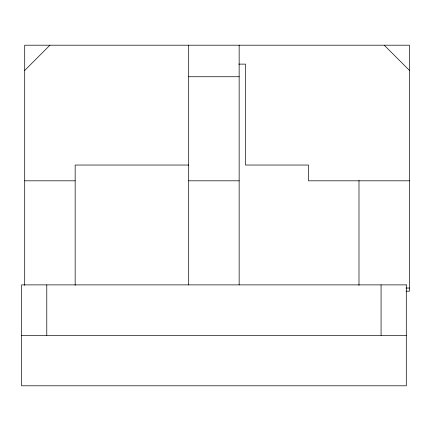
<?xml version="1.0" encoding="UTF-8"?>
<svg xmlns="http://www.w3.org/2000/svg" width="431" height="431" viewBox="0 0 431 431"><rect width="100%" height="100%" fill="white"/><g stroke="black" fill="none" stroke-linecap="round" stroke-linejoin="round"><path stroke-width="0.65" d="M24.702 70.431L49.931 45.201M238.779 64.122L245.46 64.122L245.46 165.041L308.531 165.041L308.531 180.81L409.45 180.81M188.692 76.74L239.151 76.74M188.692 165.041L75.161 165.041L75.161 285.354M24.702 180.81L75.161 180.81M188.692 180.81L239.151 180.81M406.088 288.032L409.45 288.032M406.088 291.189L409.45 291.189L409.45 45.201L24.702 45.201L24.702 285.354M21.55 335.34L406.298 335.34M384.22 45.201L409.45 70.431M381.069 284.88L381.069 335.34M358.991 180.476L358.991 285.354M239.151 45.201L239.151 284.88M188.692 45.201L188.692 284.88M46.78 284.88L46.78 335.34M406.298 284.88L21.55 284.88L21.55 385.799L406.298 385.799L406.298 284.88"/></g></svg>
